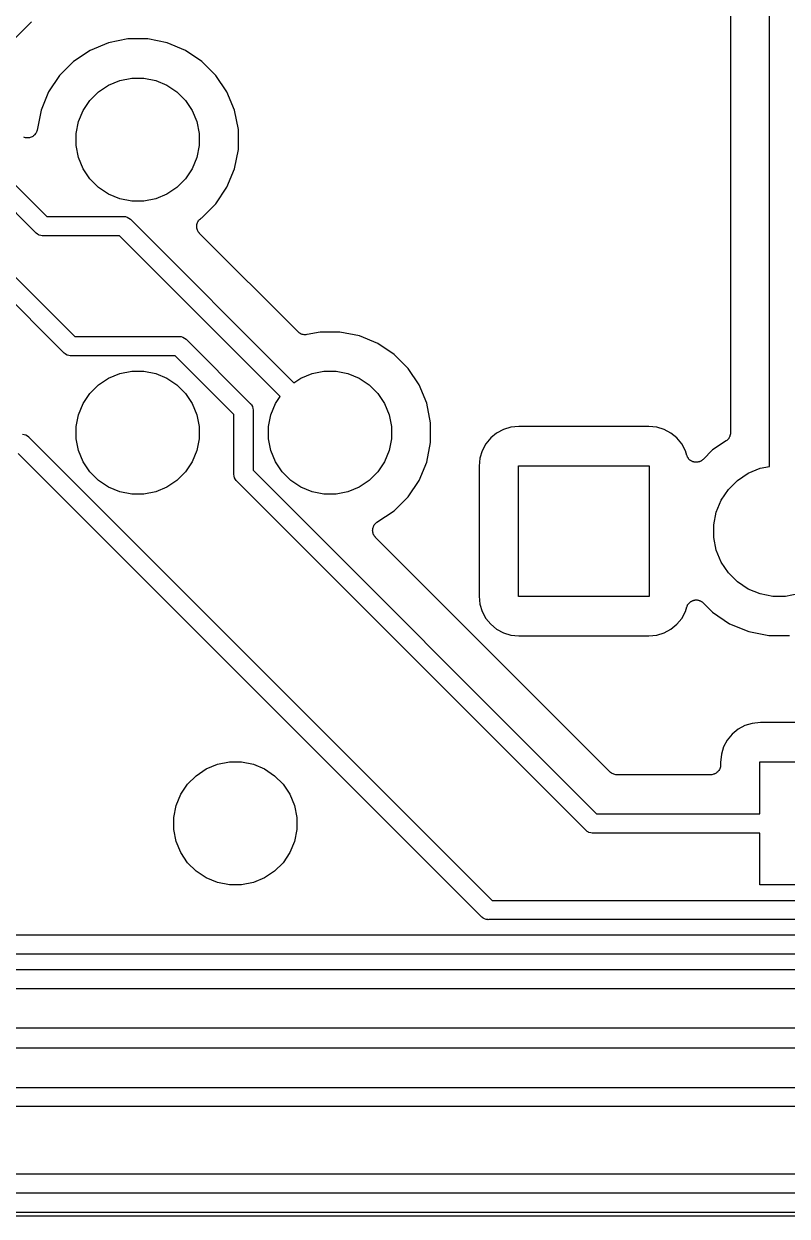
# Model space of a CAD drawing. Extents: x 19 to 115, y -142 to -17.
# Drawn here: x 48.05 to 57.97, y -142.26 to -126.77 of the extents above; entities that cross this region are included whole.
import ezdxf

# ---------------------------------------------------------------- set-up
doc = ezdxf.new("R2010")
doc.units = 0
doc.layers.add('BLACK', color=7, linetype='CONTINUOUS')

msp = doc.modelspace()

# ---------------------------------------------------------------- linework, layer by layer
at = {"layer": 'BLACK', "linetype": 'CONTINUOUS'}
for p, q in [((57.745, -132.518), (57.745, -118.01)), ((57.237, -118.673), (57.237, -132.082)), ((47.3973, -127.488), (48.1462, -126.739)), ((49.1485, -127.012), (48.9104, -127.111)), ((49.4012, -126.962), (49.1485, -127.012)), ((49.6588, -126.962), (49.4012, -126.962)), ((49.9115, -127.012), (49.6588, -126.962)), ((50.1496, -127.111), (49.9115, -127.012)), ((48.9104, -127.111), (48.6962, -127.254)), ((50.3638, -127.254), (50.1496, -127.111)), ((48.6962, -127.254), (48.514, -127.436)), ((50.546, -127.436), (50.3638, -127.254)), ((48.514, -127.436), (48.3709, -127.65)), ((49.1511, -127.561), (49.2966, -127.501)), ((49.2966, -127.501), (49.4512, -127.47)), ((49.4512, -127.47), (49.6088, -127.47)), ((49.6088, -127.47), (49.7634, -127.501)), ((49.7634, -127.501), (49.9089, -127.561)), ((50.6891, -127.65), (50.546, -127.436)), ((48.3709, -127.65), (48.2723, -127.888)), ((48.9086, -127.76), (49.02, -127.649)), ((49.02, -127.649), (49.1511, -127.561)), ((49.9089, -127.561), (50.04, -127.649)), ((50.04, -127.649), (50.1514, -127.76)), ((50.7877, -127.888), (50.6891, -127.65)), ((48.821, -127.891), (48.9086, -127.76)), ((50.1514, -127.76), (50.239, -127.891)), ((48.2723, -127.888), (48.221, -128.146)), ((48.7607, -128.037), (48.821, -127.891)), ((50.239, -127.891), (50.2993, -128.037)), ((50.838, -128.141), (50.7877, -127.888)), ((48.2131, -128.172), (48.2071, -128.183)), ((48.2132, -128.171), (48.2131, -128.172)), ((48.2133, -128.171), (48.2132, -128.171)), ((48.2169, -128.16), (48.2133, -128.171)), ((48.2206, -128.148), (48.2169, -128.16)), ((48.2207, -128.148), (48.2206, -128.148)), ((48.221, -128.146), (48.2207, -128.148)), ((48.2207, -128.148), (48.2207, -128.148)), ((48.2207, -128.148), (48.2207, -128.148)), ((48.73, -128.191), (48.7607, -128.037)), ((50.2993, -128.037), (50.33, -128.191)), ((50.838, -128.399), (50.838, -128.141)), ((47.2627, -128.186), (48.3468, -129.27)), ((48.059, -128.242), (48.0476, -128.239)), ((48.0708, -128.246), (48.059, -128.242)), ((48.071, -128.246), (48.0708, -128.246)), ((48.0713, -128.246), (48.071, -128.246)), ((48.0832, -128.247), (48.0713, -128.246)), ((48.0954, -128.249), (48.0832, -128.247)), ((48.0957, -128.249), (48.0954, -128.249)), ((48.096, -128.249), (48.0957, -128.249)), ((48.108, -128.247), (48.096, -128.249)), ((48.1201, -128.246), (48.108, -128.247)), ((48.1204, -128.246), (48.1201, -128.246)), ((48.1206, -128.246), (48.1204, -128.246)), ((48.1322, -128.243), (48.1206, -128.246)), ((48.1439, -128.239), (48.1322, -128.243)), ((48.1441, -128.239), (48.1439, -128.239)), ((48.1444, -128.239), (48.1441, -128.239)), ((48.1551, -128.234), (48.1444, -128.239)), ((48.1659, -128.228), (48.1551, -128.234)), ((48.1661, -128.228), (48.1659, -128.228)), ((48.1663, -128.228), (48.1661, -128.228)), ((48.1758, -128.22), (48.1663, -128.228)), ((48.1852, -128.212), (48.1758, -128.22)), ((48.1854, -128.212), (48.1852, -128.212)), ((48.1856, -128.212), (48.1854, -128.212)), ((48.1932, -128.203), (48.1856, -128.212)), ((48.2011, -128.193), (48.1932, -128.203)), ((48.2013, -128.193), (48.2011, -128.193)), ((48.2014, -128.193), (48.2013, -128.193)), ((48.2071, -128.183), (48.2014, -128.193)), ((48.73, -128.349), (48.73, -128.191)), ((50.33, -128.191), (50.33, -128.349)), ((48.2023, -129.479), (47.1182, -128.395)), ((48.7607, -128.503), (48.73, -128.349)), ((50.33, -128.349), (50.2993, -128.503)), ((50.7877, -128.652), (50.838, -128.399)), ((48.821, -128.649), (48.7607, -128.503)), ((50.2993, -128.503), (50.239, -128.649)), ((48.9086, -128.78), (48.821, -128.649)), ((49.02, -128.891), (48.9086, -128.78)), ((50.1514, -128.78), (50.04, -128.891)), ((50.239, -128.649), (50.1514, -128.78)), ((50.6891, -128.89), (50.7877, -128.652)), ((49.1511, -128.979), (49.02, -128.891)), ((50.04, -128.891), (49.9089, -128.979)), ((50.546, -129.104), (50.6891, -128.89)), ((49.2966, -129.039), (49.1511, -128.979)), ((49.4512, -129.07), (49.2966, -129.039)), ((49.6088, -129.07), (49.4512, -129.07)), ((49.7634, -129.039), (49.6088, -129.07)), ((49.9089, -128.979), (49.7634, -129.039)), ((50.3638, -129.286), (50.546, -129.104)), ((47.1917, -129.311), (48.7108, -130.83)), ((48.3468, -129.27), (49.3389, -129.27)), ((49.3389, -129.27), (49.345, -129.269)), ((49.345, -129.269), (49.3511, -129.27)), ((49.3511, -129.27), (49.3511, -129.27)), ((49.3511, -129.27), (49.3695, -129.272)), ((49.3695, -129.272), (49.3931, -129.279)), ((49.3931, -129.279), (49.4148, -129.291)), ((49.4148, -129.291), (49.4338, -129.306)), ((49.4338, -129.306), (49.4377, -129.311)), ((49.4377, -129.311), (51.5592, -131.432)), ((50.2966, -129.397), (50.2979, -129.386)), ((50.2966, -129.398), (50.2966, -129.397)), ((50.2977, -129.41), (50.2966, -129.398)), ((50.2966, -129.398), (50.2966, -129.398)), ((50.2988, -129.422), (50.2977, -129.41)), ((50.2979, -129.386), (50.2991, -129.374)), ((50.2991, -129.374), (50.2992, -129.373)), ((50.2992, -129.373), (50.2993, -129.373)), ((50.2993, -129.373), (50.3029, -129.361)), ((50.3029, -129.361), (50.3064, -129.35)), ((50.3064, -129.35), (50.3066, -129.35)), ((50.3066, -129.35), (50.3067, -129.349)), ((50.3067, -129.349), (50.3124, -129.339)), ((50.3124, -129.339), (50.3181, -129.328)), ((50.3181, -129.328), (50.3184, -129.328)), ((50.3184, -129.328), (50.3185, -129.327)), ((50.3185, -129.327), (50.3262, -129.318)), ((50.3262, -129.318), (50.3339, -129.309)), ((50.3339, -129.309), (50.3342, -129.309)), ((50.3342, -129.309), (50.3344, -129.308)), ((50.3344, -129.308), (50.3438, -129.301)), ((50.3438, -129.301), (50.353, -129.293)), ((50.353, -129.293), (50.3638, -129.286)), ((48.5663, -131.039), (47.0472, -129.52)), ((48.2062, -129.484), (48.2023, -129.479)), ((48.2109, -129.488), (48.2062, -129.484)), ((48.2252, -129.499), (48.2109, -129.488)), ((48.2393, -129.507), (48.2252, -129.499)), ((48.2469, -129.511), (48.2393, -129.507)), ((48.2705, -129.518), (48.2469, -129.511)), ((48.2889, -129.52), (48.2705, -129.518)), ((48.295, -129.521), (48.2889, -129.52)), ((48.2889, -129.52), (48.2889, -129.52)), ((48.3011, -129.52), (48.295, -129.521)), ((49.2932, -129.52), (48.3011, -129.52)), ((51.3824, -131.609), (49.2932, -129.52)), ((50.2989, -129.423), (50.2988, -129.422)), ((50.3023, -129.434), (50.2989, -129.423)), ((50.2989, -129.423), (50.2989, -129.423)), ((50.3057, -129.446), (50.3023, -129.434)), ((50.3058, -129.446), (50.3057, -129.446)), ((50.306, -129.447), (50.3058, -129.446)), ((50.3116, -129.457), (50.306, -129.447)), ((50.3171, -129.468), (50.3116, -129.457)), ((50.3173, -129.468), (50.3171, -129.468)), ((50.3175, -129.469), (50.3173, -129.468)), ((50.325, -129.478), (50.3175, -129.469)), ((50.3325, -129.487), (50.325, -129.478)), ((50.3331, -129.488), (50.3325, -129.487)), ((50.3338, -129.489), (50.3331, -129.488)), ((50.3331, -129.488), (50.3331, -129.488)), ((50.3331, -129.488), (50.3331, -129.488)), ((51.6163, -130.771), (50.3338, -129.489)), ((51.6254, -130.779), (51.6163, -130.771)), ((51.6345, -130.786), (51.6254, -130.779)), ((51.635, -130.786), (51.6345, -130.786)), ((51.6355, -130.787), (51.635, -130.786)), ((51.6458, -130.792), (51.6355, -130.787)), ((51.6562, -130.798), (51.6458, -130.792)), ((51.6568, -130.798), (51.6562, -130.798)), ((51.6573, -130.799), (51.6568, -130.798)), ((51.6686, -130.802), (51.6573, -130.799)), ((51.6798, -130.806), (51.6686, -130.802)), ((51.6804, -130.806), (51.6798, -130.806)), ((51.681, -130.806), (51.6804, -130.806)), ((51.6927, -130.807), (51.681, -130.806)), ((51.7045, -130.808), (51.6927, -130.807)), ((51.7051, -130.808), (51.7045, -130.808)), ((51.7057, -130.808), (51.7051, -130.808)), ((51.7174, -130.807), (51.7057, -130.808)), ((51.7291, -130.806), (51.7174, -130.807)), ((51.7303, -130.806), (51.7291, -130.806)), ((51.7304, -130.806), (51.7303, -130.806)), ((51.7303, -130.806), (51.7303, -130.806)), ((51.7309, -130.806), (51.7304, -130.806)), ((51.9012, -130.772), (51.7309, -130.806)), ((52.1588, -130.772), (51.9012, -130.772)), ((52.4115, -130.822), (52.1588, -130.772)), ((48.7108, -130.83), (50.0639, -130.83)), ((50.0639, -130.83), (50.07, -130.829)), ((50.07, -130.829), (50.0761, -130.83)), ((50.0761, -130.83), (50.0761, -130.83)), ((50.0761, -130.83), (50.0945, -130.832)), ((50.0945, -130.832), (50.1181, -130.839)), ((50.1181, -130.839), (50.1398, -130.851)), ((50.1398, -130.851), (50.1588, -130.866)), ((50.1588, -130.866), (50.1627, -130.871)), ((50.1627, -130.871), (50.9891, -131.697)), ((52.6496, -130.921), (52.4115, -130.822)), ((52.8638, -131.064), (52.6496, -130.921)), ((48.5702, -131.044), (48.5663, -131.039)), ((48.5749, -131.048), (48.5702, -131.044)), ((48.5848, -131.056), (48.5749, -131.048)), ((48.5749, -131.048), (48.5749, -131.048)), ((48.5892, -131.059), (48.5848, -131.056)), ((48.6109, -131.071), (48.5892, -131.059)), ((48.6345, -131.078), (48.6109, -131.071)), ((48.6529, -131.08), (48.6345, -131.078)), ((48.659, -131.081), (48.6529, -131.08)), ((48.6529, -131.08), (48.6529, -131.08)), ((48.6651, -131.08), (48.659, -131.081)), ((50.0182, -131.08), (48.6651, -131.08)), ((50.78, -131.842), (50.0182, -131.08)), ((53.046, -131.246), (52.8638, -131.064)), ((49.2966, -131.311), (49.4512, -131.28)), ((49.4512, -131.28), (49.6088, -131.28)), ((49.6088, -131.28), (49.7634, -131.311)), ((51.7966, -131.311), (51.9512, -131.28)), ((51.9512, -131.28), (52.1088, -131.28)), ((52.1088, -131.28), (52.2634, -131.311)), ((53.1891, -131.46), (53.046, -131.246)), ((49.02, -131.459), (49.1511, -131.371)), ((49.1511, -131.371), (49.2966, -131.311)), ((49.7634, -131.311), (49.9089, -131.371)), ((49.9089, -131.371), (50.04, -131.459)), ((51.5592, -131.432), (51.6511, -131.371)), ((51.6511, -131.371), (51.7966, -131.311)), ((52.2634, -131.311), (52.4089, -131.371)), ((52.4089, -131.371), (52.54, -131.459)), ((48.821, -131.701), (48.9086, -131.57)), ((48.9086, -131.57), (49.02, -131.459)), ((50.04, -131.459), (50.1514, -131.57)), ((50.1514, -131.57), (50.239, -131.701)), ((52.54, -131.459), (52.6514, -131.57)), ((52.6514, -131.57), (52.739, -131.701)), ((53.2877, -131.698), (53.1891, -131.46)), ((48.7607, -131.847), (48.821, -131.701)), ((50.239, -131.701), (50.2993, -131.847)), ((50.9891, -131.697), (50.9938, -131.701)), ((50.9938, -131.701), (50.9977, -131.706)), ((50.9977, -131.706), (50.9977, -131.706)), ((50.9977, -131.706), (51.0031, -131.713)), ((51.0031, -131.713), (51.0094, -131.72)), ((51.0094, -131.72), (51.021, -131.742)), ((51.021, -131.742), (51.0282, -131.765)), ((51.2607, -131.847), (51.321, -131.701)), ((51.321, -131.701), (51.3824, -131.609)), ((52.739, -131.701), (52.7993, -131.847)), ((53.338, -131.951), (53.2877, -131.698)), ((48.73, -132.001), (48.7607, -131.847)), ((50.2993, -131.847), (50.33, -132.001)), ((50.78, -132.614), (50.78, -131.842)), ((51.0282, -131.765), (51.03, -131.784)), ((51.03, -131.784), (51.03, -131.784)), ((51.03, -131.784), (51.0306, -131.79)), ((51.0306, -131.79), (51.03, -131.796)), ((51.03, -131.796), (51.03, -132.568)), ((51.23, -132.001), (51.2607, -131.847)), ((52.7993, -131.847), (52.83, -132.001)), ((48.73, -132.159), (48.73, -132.001)), ((50.33, -132.001), (50.33, -132.159)), ((51.23, -132.159), (51.23, -132.001)), ((52.83, -132.001), (52.83, -132.159)), ((53.338, -132.209), (53.338, -131.951)), ((54.2847, -132.038), (54.1964, -132.086)), ((54.3804, -132.009), (54.2847, -132.038)), ((54.4862, -131.999), (54.3804, -132.009)), ((56.1738, -131.999), (54.4862, -131.999)), ((56.2796, -132.009), (56.1738, -131.999)), ((56.3753, -132.038), (56.2796, -132.009)), ((56.4636, -132.086), (56.3753, -132.038)), ((48.0329, -132.1), (48.0513, -132.102)), ((48.0513, -132.102), (48.0749, -132.109)), ((48.0749, -132.109), (48.0966, -132.121)), ((48.0966, -132.121), (48.1156, -132.136)), ((48.1156, -132.136), (48.1195, -132.141)), ((48.1195, -132.141), (54.1386, -138.16)), ((48.7607, -132.313), (48.73, -132.159)), ((50.33, -132.159), (50.2993, -132.313)), ((51.2607, -132.313), (51.23, -132.159)), ((52.83, -132.159), (52.7993, -132.313)), ((53.2877, -132.462), (53.338, -132.209)), ((54.1191, -132.149), (54.0556, -132.226)), ((54.1964, -132.086), (54.1191, -132.149)), ((56.5409, -132.149), (56.4636, -132.086)), ((56.6044, -132.226), (56.5409, -132.149)), ((57.1806, -132.187), (57.0043, -132.305)), ((57.1897, -132.18), (57.1806, -132.187)), ((57.1989, -132.173), (57.1897, -132.18)), ((57.1992, -132.172), (57.1989, -132.173)), ((57.1997, -132.172), (57.1992, -132.172)), ((57.2072, -132.163), (57.1997, -132.172)), ((57.2148, -132.154), (57.2072, -132.163)), ((57.2151, -132.153), (57.2148, -132.154)), ((57.2155, -132.153), (57.2151, -132.153)), ((57.2211, -132.142), (57.2155, -132.153)), ((57.2267, -132.132), (57.2211, -132.142)), ((57.2269, -132.131), (57.2267, -132.132)), ((57.2272, -132.131), (57.2269, -132.131)), ((57.2307, -132.119), (57.2272, -132.131)), ((57.2342, -132.108), (57.2307, -132.119)), ((57.2343, -132.108), (57.2342, -132.108)), ((57.2345, -132.107), (57.2343, -132.108)), ((57.2357, -132.095), (57.2345, -132.107)), ((57.237, -132.084), (57.2357, -132.095)), ((57.237, -132.082), (57.237, -132.082)), ((57.237, -132.082), (57.237, -132.082)), ((57.237, -132.082), (57.237, -132.082)), ((57.237, -132.082), (57.237, -132.084)), ((53.9941, -138.369), (47.975, -132.35)), ((48.821, -132.459), (48.7607, -132.313)), ((50.2993, -132.313), (50.239, -132.459)), ((51.321, -132.459), (51.2607, -132.313)), ((52.7993, -132.313), (52.739, -132.459)), ((54.0084, -132.315), (53.9793, -132.41)), ((54.0556, -132.226), (54.0084, -132.315)), ((56.6516, -132.315), (56.6044, -132.226)), ((56.67, -132.375), (56.6516, -132.315)), ((57.0043, -132.305), (56.8813, -132.428)), ((48.9086, -132.59), (48.821, -132.459)), ((50.239, -132.459), (50.1514, -132.59)), ((51.4086, -132.59), (51.321, -132.459)), ((52.739, -132.459), (52.6514, -132.59)), ((53.1891, -132.7), (53.2877, -132.462)), ((53.9793, -132.41), (53.9689, -132.516)), ((53.9689, -132.516), (53.9689, -134.204)), ((54.48, -134.21), (54.48, -132.51)), ((54.48, -132.51), (56.18, -132.51)), ((56.18, -132.51), (56.18, -134.21)), ((56.6722, -132.381), (56.67, -132.375)), ((56.6739, -132.386), (56.6722, -132.381)), ((56.677, -132.392), (56.6739, -132.386)), ((56.6795, -132.398), (56.677, -132.392)), ((56.6827, -132.403), (56.6795, -132.398)), ((56.6855, -132.408), (56.6827, -132.403)), ((56.6896, -132.413), (56.6855, -132.408)), ((56.6932, -132.419), (56.6896, -132.413)), ((56.6974, -132.423), (56.6932, -132.419)), ((56.7011, -132.428), (56.6974, -132.423)), ((56.7061, -132.432), (56.7011, -132.428)), ((56.7107, -132.436), (56.7061, -132.432)), ((56.7156, -132.44), (56.7107, -132.436)), ((56.7201, -132.443), (56.7156, -132.44)), ((56.7258, -132.447), (56.7201, -132.443)), ((56.7313, -132.45), (56.7258, -132.447)), ((56.7367, -132.452), (56.7313, -132.45)), ((56.7419, -132.455), (56.7367, -132.452)), ((56.7481, -132.457), (56.7419, -132.455)), ((56.7541, -132.46), (56.7481, -132.457)), ((56.7599, -132.461), (56.7541, -132.46)), ((56.7655, -132.463), (56.7599, -132.461)), ((56.772, -132.463), (56.7655, -132.463)), ((56.7784, -132.465), (56.772, -132.463)), ((56.7843, -132.465), (56.7784, -132.465)), ((56.7902, -132.465), (56.7843, -132.465)), ((56.7967, -132.465), (56.7902, -132.465)), ((56.8032, -132.465), (56.7967, -132.465)), ((56.809, -132.464), (56.8032, -132.465)), ((56.8149, -132.463), (56.809, -132.464)), ((56.8211, -132.461), (56.8149, -132.463)), ((56.8275, -132.46), (56.8211, -132.461)), ((56.833, -132.458), (56.8275, -132.46)), ((56.8387, -132.456), (56.833, -132.458)), ((56.8445, -132.453), (56.8387, -132.456)), ((56.8505, -132.451), (56.8445, -132.453)), ((56.8554, -132.448), (56.8505, -132.451)), ((56.8607, -132.445), (56.8554, -132.448)), ((56.8658, -132.441), (56.8607, -132.445)), ((56.8712, -132.437), (56.8658, -132.441)), ((56.8754, -132.433), (56.8712, -132.437)), ((56.8801, -132.429), (56.8754, -132.433)), ((56.8813, -132.428), (56.8801, -132.429)), ((57.6221, -132.543), (57.745, -132.518)), ((49.02, -132.701), (48.9086, -132.59)), ((50.1514, -132.59), (50.04, -132.701)), ((50.7794, -132.62), (50.78, -132.614)), ((50.7818, -132.645), (50.7794, -132.62)), ((50.789, -132.668), (50.7818, -132.645)), ((50.8006, -132.69), (50.789, -132.668)), ((51.03, -132.568), (55.4968, -137.035)), ((51.52, -132.701), (51.4086, -132.59)), ((52.6514, -132.59), (52.54, -132.701)), ((57.3282, -132.7), (57.4674, -132.607)), ((57.4674, -132.607), (57.6221, -132.543)), ((49.1511, -132.789), (49.02, -132.701)), ((49.2966, -132.849), (49.1511, -132.789)), ((49.9089, -132.789), (49.7634, -132.849)), ((50.04, -132.701), (49.9089, -132.789)), ((50.8115, -132.703), (50.8006, -132.69)), ((50.8162, -132.709), (50.8115, -132.703)), ((50.8209, -132.713), (50.8162, -132.709)), ((55.3523, -137.244), (50.8209, -132.713)), ((51.6511, -132.789), (51.52, -132.701)), ((51.7966, -132.849), (51.6511, -132.789)), ((52.4089, -132.789), (52.2634, -132.849)), ((52.54, -132.701), (52.4089, -132.789)), ((53.046, -132.914), (53.1891, -132.7)), ((57.1167, -132.957), (57.2098, -132.818)), ((57.2098, -132.818), (57.3282, -132.7)), ((49.4512, -132.88), (49.2966, -132.849)), ((49.6088, -132.88), (49.4512, -132.88)), ((49.7634, -132.849), (49.6088, -132.88)), ((51.9512, -132.88), (51.7966, -132.849)), ((52.1088, -132.88), (51.9512, -132.88)), ((52.2634, -132.849), (52.1088, -132.88)), ((52.8638, -133.096), (53.046, -132.914)), ((57.0527, -133.112), (57.1167, -132.957)), ((52.6402, -133.245), (52.8638, -133.096)), ((57.02, -133.276), (57.0527, -133.112)), ((52.5939, -133.301), (52.5996, -133.291)), ((52.5996, -133.291), (52.6053, -133.28)), ((52.6053, -133.28), (52.6056, -133.28)), ((52.6056, -133.28), (52.6057, -133.28)), ((52.6057, -133.28), (52.6134, -133.27)), ((52.6134, -133.27), (52.6211, -133.261)), ((52.6211, -133.261), (52.6214, -133.261)), ((52.6214, -133.261), (52.6216, -133.261)), ((52.6216, -133.261), (52.631, -133.253)), ((52.631, -133.253), (52.6402, -133.245)), ((57.02, -133.444), (57.02, -133.276)), ((52.5838, -133.35), (52.5851, -133.338)), ((52.5849, -133.362), (52.5838, -133.35)), ((52.5838, -133.35), (52.5838, -133.35)), ((52.5838, -133.35), (52.5838, -133.35)), ((52.5859, -133.374), (52.5849, -133.362)), ((52.5851, -133.338), (52.5863, -133.326)), ((52.5861, -133.375), (52.5859, -133.374)), ((52.5895, -133.387), (52.5861, -133.375)), ((52.5861, -133.375), (52.5861, -133.375)), ((52.5863, -133.326), (52.5864, -133.325)), ((52.5864, -133.325), (52.5865, -133.325)), ((52.5865, -133.325), (52.59, -133.314)), ((52.5929, -133.398), (52.5895, -133.387)), ((52.59, -133.314), (52.5936, -133.302)), ((52.593, -133.398), (52.5929, -133.398)), ((52.5931, -133.399), (52.593, -133.398)), ((52.5988, -133.41), (52.5931, -133.399)), ((52.5936, -133.302), (52.5938, -133.302)), ((52.5938, -133.302), (52.5939, -133.301)), ((52.6043, -133.42), (52.5988, -133.41)), ((52.6045, -133.42), (52.6043, -133.42)), ((52.6047, -133.421), (52.6045, -133.42)), ((52.6122, -133.43), (52.6047, -133.421)), ((52.6197, -133.44), (52.6122, -133.43)), ((52.6203, -133.44), (52.6197, -133.44)), ((52.621, -133.441), (52.6203, -133.44)), ((52.6203, -133.44), (52.6203, -133.44)), ((52.6203, -133.44), (52.6203, -133.44)), ((55.67, -136.49), (52.621, -133.441)), ((57.0527, -133.608), (57.02, -133.444)), ((57.1167, -133.763), (57.0527, -133.608)), ((57.2098, -133.902), (57.1167, -133.763)), ((57.3282, -134.02), (57.2098, -133.902)), ((57.4674, -134.113), (57.3282, -134.02)), ((53.9689, -134.204), (53.9793, -134.31)), ((56.18, -134.21), (54.48, -134.21)), ((57.6221, -134.177), (57.4674, -134.113)), ((57.7863, -134.21), (57.6221, -134.177)), ((57.9537, -134.21), (57.7863, -134.21)), ((58.1179, -134.177), (57.9537, -134.21)), ((53.9793, -134.31), (54.0084, -134.405)), ((56.6516, -134.405), (56.67, -134.345)), ((56.67, -134.345), (56.6705, -134.343)), ((56.6705, -134.343), (56.6728, -134.338)), ((56.6728, -134.338), (56.6746, -134.332)), ((56.6746, -134.332), (56.6777, -134.326)), ((56.6777, -134.326), (56.6803, -134.32)), ((56.6803, -134.32), (56.6836, -134.315)), ((56.6836, -134.315), (56.6865, -134.31)), ((56.6865, -134.31), (56.6906, -134.305)), ((56.6906, -134.305), (56.6943, -134.3)), ((56.6943, -134.3), (56.6986, -134.296)), ((56.6986, -134.296), (56.7023, -134.291)), ((56.7023, -134.291), (56.7074, -134.287)), ((56.7074, -134.287), (56.7121, -134.283)), ((56.7121, -134.283), (56.717, -134.279)), ((56.717, -134.279), (56.7216, -134.276)), ((56.7216, -134.276), (56.7274, -134.273)), ((56.7274, -134.273), (56.7328, -134.269)), ((56.7328, -134.269), (56.7383, -134.267)), ((56.7383, -134.267), (56.7435, -134.264)), ((56.7435, -134.264), (56.7498, -134.262)), ((56.7498, -134.262), (56.7558, -134.26)), ((56.7558, -134.26), (56.7616, -134.259)), ((56.7616, -134.259), (56.7673, -134.257)), ((56.7673, -134.257), (56.7738, -134.256)), ((56.7738, -134.256), (56.7802, -134.255)), ((56.7802, -134.255), (56.7861, -134.255)), ((56.7861, -134.255), (56.792, -134.255)), ((56.792, -134.255), (56.7984, -134.255)), ((56.7984, -134.255), (56.805, -134.255)), ((56.805, -134.255), (56.8107, -134.257)), ((56.8107, -134.257), (56.8166, -134.257)), ((56.8166, -134.257), (56.8228, -134.259)), ((56.8228, -134.259), (56.8292, -134.26)), ((56.8292, -134.26), (56.8347, -134.263)), ((56.8347, -134.263), (56.8403, -134.264)), ((56.8403, -134.264), (56.8461, -134.267)), ((56.8461, -134.267), (56.8521, -134.27)), ((56.8521, -134.27), (56.857, -134.273)), ((56.857, -134.273), (56.8622, -134.276)), ((56.8622, -134.276), (56.8672, -134.28)), ((56.8672, -134.28), (56.8726, -134.284)), ((56.8726, -134.284), (56.8767, -134.288)), ((56.8767, -134.288), (56.8813, -134.292)), ((56.8813, -134.292), (57.0043, -134.415)), ((54.0084, -134.405), (54.0556, -134.494)), ((54.0556, -134.494), (54.1191, -134.571)), ((56.5409, -134.571), (56.6044, -134.494)), ((56.6044, -134.494), (56.6516, -134.405)), ((57.0043, -134.415), (57.2267, -134.563)), ((54.1191, -134.571), (54.1964, -134.634)), ((54.1964, -134.634), (54.2847, -134.682)), ((54.2847, -134.682), (54.3804, -134.711)), ((56.2796, -134.711), (56.3753, -134.682)), ((56.3753, -134.682), (56.4636, -134.634)), ((56.4636, -134.634), (56.5409, -134.571)), ((57.2267, -134.563), (57.4739, -134.666)), ((57.4739, -134.666), (57.7362, -134.718)), ((54.3804, -134.711), (54.4862, -134.721)), ((54.4862, -134.721), (56.1738, -134.721)), ((56.1738, -134.721), (56.2796, -134.711)), ((57.7362, -134.718), (58.0037, -134.718)), ((57.4247, -135.888), (57.3364, -135.936)), ((57.5204, -135.859), (57.4247, -135.888)), ((57.6262, -135.849), (57.5204, -135.859)), ((59.2138, -135.849), (57.6262, -135.849)), ((57.1956, -136.076), (57.1484, -136.165)), ((57.2591, -135.999), (57.1956, -136.076)), ((57.3364, -135.936), (57.2591, -135.999)), ((57.1484, -136.165), (57.1193, -136.26)), ((50.4211, -136.451), (50.5666, -136.391)), ((50.5666, -136.391), (50.7212, -136.36)), ((50.7212, -136.36), (50.8788, -136.36)), ((50.8788, -136.36), (51.0334, -136.391)), ((51.0334, -136.391), (51.1789, -136.451)), ((57.1193, -136.26), (57.1089, -136.366)), ((57.1089, -136.366), (57.1089, -136.4)), ((57.62, -137.035), (57.62, -136.36)), ((57.62, -136.36), (59.22, -136.36)), ((50.1786, -136.65), (50.29, -136.539)), ((50.29, -136.539), (50.4211, -136.451)), ((51.1789, -136.451), (51.31, -136.539)), ((51.31, -136.539), (51.4214, -136.65)), ((55.6791, -136.497), (55.67, -136.49)), ((55.688, -136.505), (55.6791, -136.497)), ((55.6886, -136.505), (55.688, -136.505)), ((55.6892, -136.506), (55.6886, -136.505)), ((55.6995, -136.511), (55.6892, -136.506)), ((55.7098, -136.517), (55.6995, -136.511)), ((55.7104, -136.517), (55.7098, -136.517)), ((55.711, -136.517), (55.7104, -136.517)), ((55.7222, -136.521), (55.711, -136.517)), ((55.7334, -136.524), (55.7222, -136.521)), ((55.7341, -136.524), (55.7334, -136.524)), ((55.7347, -136.524), (55.7341, -136.524)), ((55.7464, -136.526), (55.7347, -136.524)), ((55.758, -136.527), (55.7464, -136.526)), ((55.7593, -136.527), (55.758, -136.527)), ((55.7594, -136.527), (55.7593, -136.527)), ((55.7598, -136.527), (55.7594, -136.527)), ((55.7594, -136.527), (55.7594, -136.527)), ((56.9819, -136.527), (55.7598, -136.527)), ((56.9938, -136.526), (56.9819, -136.527)), ((57.0057, -136.525), (56.9938, -136.526)), ((57.0062, -136.525), (57.0057, -136.525)), ((57.0066, -136.525), (57.0062, -136.525)), ((57.0181, -136.521), (57.0066, -136.525)), ((57.0295, -136.518), (57.0181, -136.521)), ((57.0299, -136.518), (57.0295, -136.518)), ((57.0303, -136.517), (57.0299, -136.518)), ((57.0409, -136.512), (57.0303, -136.517)), ((57.0515, -136.506), (57.0409, -136.512)), ((57.0518, -136.506), (57.0515, -136.506)), ((57.0522, -136.506), (57.0518, -136.506)), ((57.0615, -136.498), (57.0522, -136.506)), ((57.0708, -136.491), (57.0615, -136.498)), ((57.0711, -136.49), (57.0708, -136.491)), ((57.0714, -136.49), (57.0711, -136.49)), ((57.079, -136.481), (57.0714, -136.49)), ((57.0867, -136.472), (57.079, -136.481)), ((57.0869, -136.471), (57.0867, -136.472)), ((57.0872, -136.471), (57.0869, -136.471)), ((57.0929, -136.46), (57.0872, -136.471)), ((57.0987, -136.45), (57.0929, -136.46)), ((57.0988, -136.45), (57.0987, -136.45)), ((57.099, -136.449), (57.0988, -136.45)), ((57.1025, -136.438), (57.099, -136.449)), ((57.1062, -136.426), (57.1025, -136.438)), ((57.1063, -136.426), (57.1062, -136.426)), ((57.1062, -136.426), (57.1062, -136.426)), ((57.1076, -136.414), (57.1063, -136.426)), ((57.1089, -136.402), (57.1076, -136.414)), ((57.1089, -136.4), (57.1089, -136.401)), ((57.1089, -136.401), (57.1089, -136.401)), ((57.1089, -136.401), (57.1089, -136.401)), ((57.1089, -136.401), (57.1089, -136.402)), ((50.091, -136.781), (50.1786, -136.65)), ((51.4214, -136.65), (51.509, -136.781)), ((50.0307, -136.927), (50.091, -136.781)), ((51.509, -136.781), (51.5693, -136.927)), ((50, -137.081), (50.0307, -136.927)), ((51.5693, -136.927), (51.6, -137.081)), ((50, -137.239), (50, -137.081)), ((51.6, -137.081), (51.6, -137.239)), ((55.4968, -137.035), (57.62, -137.035)), ((50.0307, -137.393), (50, -137.239)), ((51.6, -137.239), (51.5693, -137.393)), ((55.3562, -137.249), (55.3523, -137.244)), ((55.3609, -137.253), (55.3562, -137.249)), ((55.3752, -137.264), (55.3609, -137.253)), ((55.3609, -137.253), (55.3609, -137.253)), ((55.3909, -137.273), (55.3752, -137.264)), ((55.3969, -137.276), (55.3909, -137.273)), ((55.4205, -137.283), (55.3969, -137.276)), ((55.4389, -137.285), (55.4205, -137.283)), ((55.445, -137.286), (55.4389, -137.285)), ((55.4389, -137.285), (55.4389, -137.285)), ((55.4511, -137.285), (55.445, -137.286)), ((57.62, -137.285), (55.4511, -137.285)), ((57.62, -137.96), (57.62, -137.285)), ((50.091, -137.539), (50.0307, -137.393)), ((51.5693, -137.393), (51.509, -137.539)), ((50.1786, -137.67), (50.091, -137.539)), ((51.509, -137.539), (51.4214, -137.67)), ((50.29, -137.781), (50.1786, -137.67)), ((50.4211, -137.869), (50.29, -137.781)), ((51.31, -137.781), (51.1789, -137.869)), ((51.4214, -137.67), (51.31, -137.781)), ((50.5666, -137.929), (50.4211, -137.869)), ((50.7212, -137.96), (50.5666, -137.929)), ((51.0334, -137.929), (50.8788, -137.96)), ((51.1789, -137.869), (51.0334, -137.929)), ((50.8788, -137.96), (50.7212, -137.96)), ((59.22, -137.96), (57.62, -137.96)), ((54.1386, -138.16), (65.8333, -138.16)), ((53.998, -138.374), (53.9941, -138.369)), ((54.0028, -138.378), (53.998, -138.374)), ((54.017, -138.389), (54.0028, -138.378)), ((54.0229, -138.393), (54.017, -138.389)), ((54.0388, -138.401), (54.0229, -138.393)), ((54.0623, -138.408), (54.0388, -138.401)), ((54.0807, -138.41), (54.0623, -138.408)), ((54.0868, -138.411), (54.0807, -138.41)), ((54.0807, -138.41), (54.0807, -138.41)), ((54.0929, -138.41), (54.0868, -138.411)), ((65.8789, -138.41), (54.0929, -138.41)), ((32.9818, -138.61), (66.4122, -138.61)), ((66.5019, -138.86), (32.9361, -138.86)), ((31.9218, -139.06), (81.7432, -139.06)), ((81.7889, -139.31), (31.8761, -139.31)), ((31.9073, -139.818), (81.7577, -139.818)), ((103.976, -140.083), (31.4158, -140.083)), ((31.1528, -140.591), (104.007, -140.591)), ((103.961, -140.841), (31.1071, -140.841)), ((31.6414, -141.716), (67.7413, -141.716)), ((67.787, -141.966), (31.5957, -141.966)), ((115.399, -142.265), (19.4312, -142.265)), ((19.455, -142.215), (115.375, -142.215))]:
    msp.add_line(p, q, dxfattribs=at)

doc.saveas('drawing.dxf')
